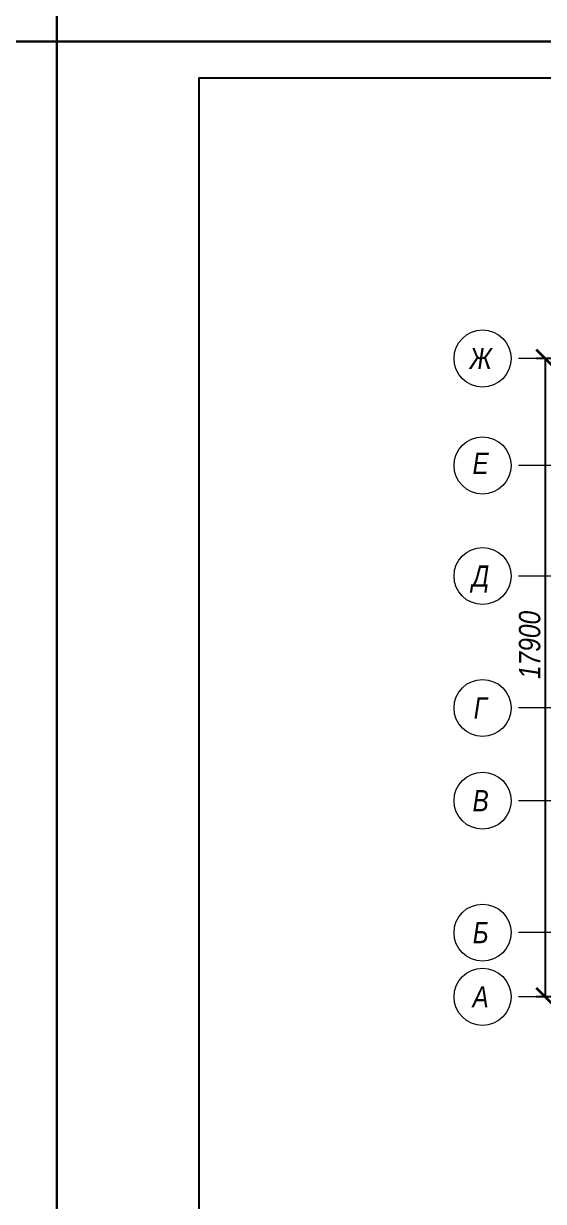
# Model space of a CAD drawing. Header units: millimetres. Extents: x 1582001 to 3303937, y 226471 to 491235.
# Drawn here: x 1833536 to 1840826, y 364089 to 380605 of the extents above; entities that cross this region are included whole.
import ezdxf
from ezdxf.enums import TextEntityAlignment as Align

# ---------------------------------------------------------------- set-up
doc = ezdxf.new("R2010")
doc.units = ezdxf.units.MM
doc.linetypes.add('CENTER', pattern=[50.8, 31.75, -6.35, 6.35, -6.35])
doc.layers.get('Defpoints').update_dxf_attribs({"color": 255, "lineweight": 30})
doc.layers.add('Spezifikazia', color=250, linetype='Continuous')
doc.layers.add('Формуляр', color=138, linetype='Continuous')
doc.layers.add('Оси', color=251, linetype='CENTER', lineweight=9)
doc.styles.add('GOST 2.304', font='ARIALNI.TTF', dxfattribs={"width": 0.98, "height": 300})
doc.styles.get("Standard").update_dxf_attribs({"font": 'ARIALNI.TTF', "height": 300})
doc.dimstyles.new('ISO-25', dxfattribs={"dimscale": 100, "dimtxt": 2.5, "dimasz": 2.5, "dimexe": 1.25, "dimexo": 0.625, "dimtad": 1, "dimdec": 0, "dimtxsty": 'Standard', "dimblk": 'ARCHTICK', "dimcen": 2.5, "dimadec": 0, "dimazin": 0, "dimtfac": 1, "dimtdec": 0, "dimtmove": 0, "dimatfit": 3, "dimfxl": 0, "dimarcsym": 0})

# ---------------------------------------------------------------- blocks, each defined once
blk = doc.blocks.new('_ArchTick')
at = {"color": 0, "linetype": 'ByBlock', "const_width": 0.15}
blk.add_lwpolyline([(-0.5, -0.5), (0.5, 0.5)], dxfattribs=at)
blk = doc.blocks.new('*D632')
at = {"color": 0, "lineweight": -2, "ltscale": 100, "transparency": 16777216}
for p, q in [((1840975, 375908), (1840725, 375908)), ((1840850, 375908), (1840850, 366958)), ((1840975, 366958), (1840725, 366958))]:
    blk.add_line(p, q, dxfattribs=at)
at = {"layer": 'Defpoints', "color": 0, "lineweight": -3, "ltscale": 100, "transparency": 16777216}
for p in [(1841450, 375908), (1840850, 366958), (1841450, 366958)]:
    blk.add_point(p, dxfattribs=at)
at = {"color": 0, "lineweight": -2, "ltscale": 100, "transparency": 16777216, "xscale": 250, "yscale": 250, "zscale": 250}
for p, rotation in [((1840850, 375908), 90), ((1840850, 366958), 270)]:
    blk.add_blockref('_ArchTick', p, dxfattribs=dict(at, rotation=rotation))
at = {"color": 0, "ltscale": 100, "transparency": 16777216, "insert": (1840634, 371892), "char_height": 300, "attachment_point": 5, "rotation": 90}
blk.add_mtext('17900', dxfattribs=at)

msp = doc.modelspace()

# ---------------------------------------------------------------- linework, layer by layer
at = {"layer": 'Spezifikazia', "ltscale": 100}
msp.add_line((1836000.4, 351154.9), (1836000.4, 375954.9), dxfattribs=at)
at = {"layer": 'Оси', "ltscale": 20}
for p, q in [((1851272.4, 375908.2), (1840372.4, 375908.2)), ((1851272.4, 374408.2), (1840372.4, 374408.2)), ((1851272.4, 372858.2), (1840372.4, 372858.2)), ((1851272.4, 371008.2), (1840372.4, 371008.2)), ((1851272.4, 369708.2), (1840372.4, 369708.2)), ((1851272.4, 367858.2), (1840372.4, 367858.2)), ((1851272.4, 366958.2), (1840372.4, 366958.2))]:
    msp.add_line(p, q, dxfattribs=at)
at = {"layer": 'Оси', "linetype": 'Continuous', "ltscale": 100}
for centre in [(1839972.4, 375908.2), (1839972.4, 375908.2), (1839972.4, 374408.2), (1839972.4, 374408.2), (1839972.4, 372858.2), (1839972.4, 372858.2), (1839972.4, 371008.2), (1839972.4, 371008.2), (1839972.4, 369708.2), (1839972.4, 369708.2), (1839972.4, 367858.2), (1839972.4, 367858.2), (1839972.4, 366958.2), (1839972.4, 366958.2)]:
    msp.add_circle(centre, 400, dxfattribs=at)
at = {"layer": 'Формуляр'}
msp.add_lwpolyline([(1792000.5, 410054.8), (1834000.4, 410054.8), (1834000.4, 380354.9), (1792000.5, 380354.9)], close=True, dxfattribs=at)
at = {"layer": 'Формуляр', "color": 0}
for points in [[(1834000.4, 410054.8), (1876000.3, 410054.8), (1876000.3, 380354.9), (1834000.4, 380354.9)], [(1792000.5, 380354.9), (1834000.4, 380354.9), (1834000.4, 350654.9), (1792000.5, 350654.9)], [(1792000.5, 380354.9), (1834000.4, 380354.9), (1834000.4, 350654.9), (1792000.5, 350654.9)], [(1834000.4, 380354.9), (1876000.3, 380354.9), (1876000.3, 350654.9), (1834000.4, 350654.9)], [(1834000.4, 380354.9), (1876000.3, 380354.9), (1876000.3, 350654.9), (1834000.4, 350654.9)], [(1836000.4, 351154.9), (1836000.4, 379844.8), (1875500.3, 379844.8), (1875500.3, 351154.9)]]:
    msp.add_lwpolyline(points, close=True, dxfattribs=at)

# ---------------------------------------------------------------- texts
at = {"layer": 'Оси', "linetype": 'Continuous', "ltscale": 100, "style": 'GOST 2.304'}
for s, p in [('Ж', (1839946, 375908.2)), ('Е', (1839946, 374439)), ('Д', (1839946, 372858.2)), ('Г', (1839946, 371008.2)), ('В', (1839946, 369708.2)), ('Б', (1839946, 367858.2)), ('А', (1839946, 366958.2))]:
    msp.add_text(s, height=297.2, dxfattribs=at).set_placement(p, align=Align.MIDDLE_CENTER)

# ---------------------------------------------------------------- dimensions: what is measured, and where the dimension line sits
at = {"ltscale": 100}
dim = msp.add_linear_dim(base=(1840850, 366958.2), p1=(1841450, 375908.2), p2=(1841450, 366958.2), angle=90, text='17900', dimstyle='ISO-25', override={"dimscale": 100, "dimfxlon": 1, "dimarcsym": 1}, dxfattribs=at)
dim.commit()
dim.dimension.update_dxf_attribs({"geometry": '*D632', "text_midpoint": (1840850, 371891.8), "dimtype": 160})

doc.saveas('drawing.dxf')
